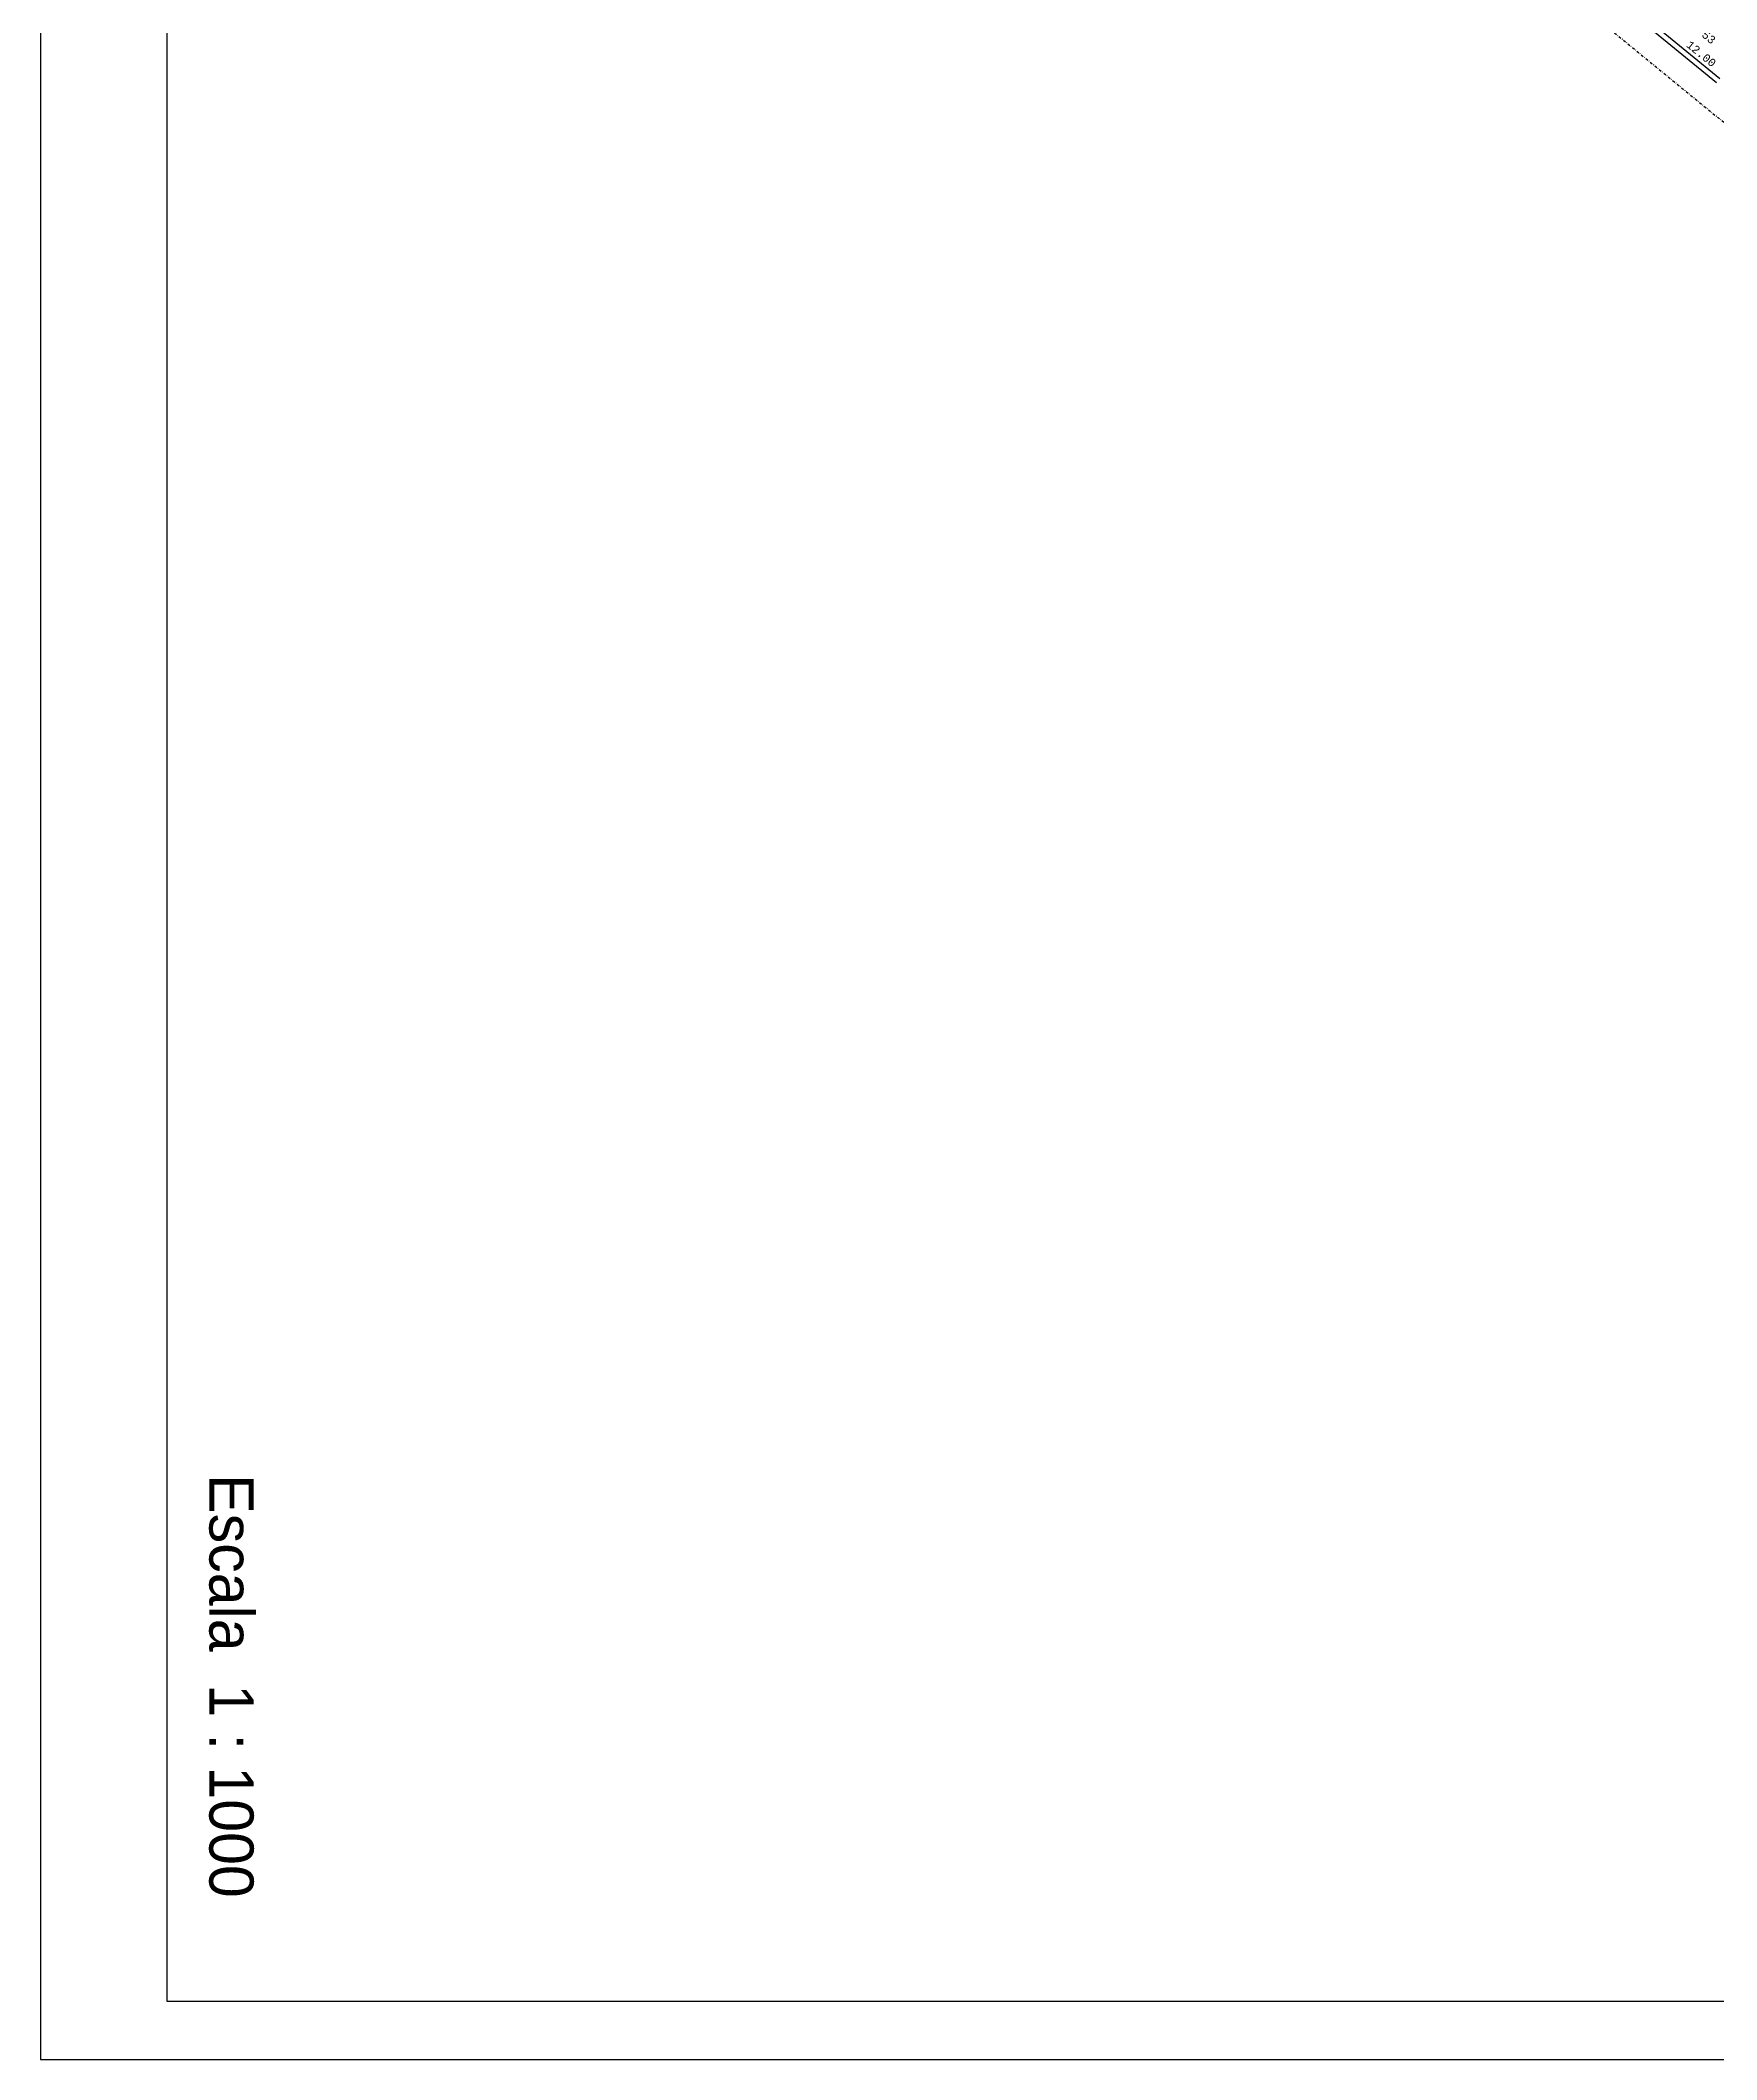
# Model space of a CAD drawing. Extents: x 8330 to 9134, y -11383 to -10245.
# Drawn here: x 8329.8 to 8648.6, y -11383.3 to -10999.2 of the extents above; entities that cross this region are included whole.
import ezdxf
from ezdxf.enums import TextEntityAlignment as Align

# ---------------------------------------------------------------- set-up
doc = ezdxf.new("R2010")
doc.units = 0
doc.header["$MEASUREMENT"] = 0
doc.linetypes.add('DASHDOT', pattern=[1, 0.5, -0.25, 0, -0.25])
doc.layers.get('0').update_dxf_attribs({"linetype": 'CONTINUOUS'})
for name, color, linetype in [('LIMITES', 52, 'CONTINUOUS'), ('METRAGENS', 40, 'CONTINUOUS'), ('MOVEIS', 10, 'CONTINUOUS'), ('N_LOTE', 160, 'CONTINUOUS'), ('QUADRAS', 1, 'CONTINUOUS'), ('SELO', 171, 'CONTINUOUS')]:
    doc.layers.add(name, color=color, linetype=linetype)
doc.styles.add('MONOTXT', font='MONOTXT', dxfattribs={"height": 0.2})
doc.styles.add('STYLE1', font='', dxfattribs={"height": 90})
doc.styles.get('STYLE1').set_extended_font_data('Futura XBlk BT')

msp = doc.modelspace()

# ---------------------------------------------------------------- linework, layer by layer
for p, q in [((8329.75741, -10245.26445), (8329.75741, -11383.29243)), ((8329.75741, -11383.29243), (9134.42366, -11383.29243))]:
    msp.add_line(p, q)
at = {"layer": 'LIMITES', "linetype": 'DASHDOT'}
msp.add_line((8423.06429, -10829.32276), (8971.48445, -11277.44517), dxfattribs=at)
at = {"layer": 'MOVEIS'}
for p, q in [((8353.82184, -10280.13104), (8353.82184, -11372.17809)), ((8353.82184, -11372.17809), (9112.78753, -11372.17809))]:
    msp.add_line(p, q, dxfattribs=at)
at = {"layer": 'QUADRAS', "linetype": 'Continuous'}
for p, q in [((8592.88624, -10961.6298), (8648.6403, -11007.18728)), ((8593.51899, -10960.85545), (8649.27305, -11006.41293))]:
    msp.add_line(p, q, dxfattribs=at)

# ---------------------------------------------------------------- texts
at = {"layer": 'METRAGENS', "linetype": 'Continuous', "style": 'MONOTXT'}
msp.add_text('12.00 ', height=1.5, rotation=320.7472222, dxfattribs=at).set_placement((8642.73562, -11000.27144))
at = {"layer": 'N_LOTE', "linetype": 'Continuous', "style": 'MONOTXT'}
msp.add_text('53', height=1.5, rotation=320.7472222, dxfattribs=at).set_placement((8645.67504, -10998.36472))
at = {"layer": 'SELO', "color": 0, "linetype": 'Continuous', "style": 'STYLE1'}
msp.add_text('Escala  1 : 1000', height=8.4, rotation=270, dxfattribs=at).set_placement((8366.27122, -11312.22621), align=Align.MIDDLE)

doc.saveas('drawing.dxf')
